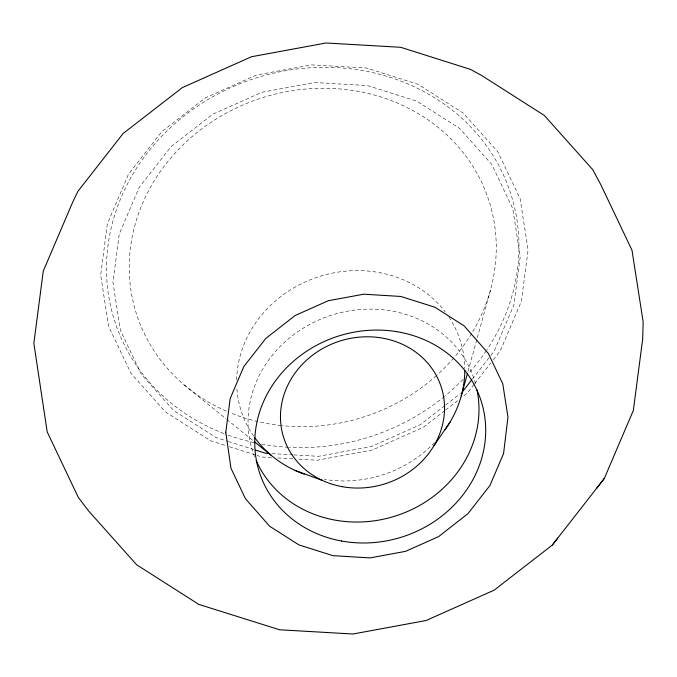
<?xml version="1.0" encoding="UTF-8"?>
<svg xmlns="http://www.w3.org/2000/svg" width="677" height="677" viewBox="0 0 677 677"><rect width="100%" height="100%" fill="white"/><g stroke="black" fill="none" stroke-linecap="round" stroke-linejoin="round"><path stroke-width="0.51" stroke-dasharray="3.38 2.54" d="M467.985 371.495L476.989 338.864M477.268 337.848L490.503 289.925M472.318 379.154L490.216 356.246M490.859 355.433L494.058 351.338L513.919 304.802L520.232 256.541L512.743 208.491L491.883 164.604L459.531 128.351L416.947 101.211L367.543 85.581L314.687 82.526L261.965 92.267L212.993 114.117L171.086 146.613L139.115 187.512L119.254 234.056L112.941 282.317L120.43 330.359L141.29 374.254L173.642 410.507L216.225 437.647L227.32 441.15M474.052 384.375L467.003 393.396L462.052 397.23M474.695 383.554L490.723 363.041M493.288 359.758L500.345 350.737L521.383 301.324L528.077 250.067L520.114 198.632L497.713 151.682L463.339 113.186L418.149 84.346L366.629 68.047L311.505 64.865L256.524 75.02L205.453 97.81L161.752 131.693L128.41 174.353L107.372 223.765L100.678 275.023L108.642 326.458L131.042 373.399L165.408 411.904L210.598 440.744L225.466 445.441M444.831 405.625L420.18 424.733L371.208 446.592L318.486 456.323L293.615 454.893M445.652 404.99L460.445 393.523M444.738 410.66L423.303 427.28L372.223 450.07L317.251 460.225L297.491 459.082M445.568 410.017L458.761 399.785M271.849 453.632L292.574 454.826M271.485 457.584L262.126 457.043L257.167 455.477M277.722 457.94L293.327 458.845M228.327 441.472L253.528 449.443M229.427 446.693L256.177 455.164M184.339 385.035L225.991 418.741M226.812 419.401L253.765 441.209M223.892 433.542A208.017 188.223 -17.8 0 1 130.306 178.694A208.017 188.223 -17.8 0 1 416.169 87.663A208.017 188.223 -17.8 0 1 486.915 349.781M486.331 350.652A208.017 188.223 -17.8 0 1 468.831 373.162M463.068 379.365A208.017 188.223 -17.8 0 1 445.373 395.715M444.561 396.383A208.017 188.223 -17.8 0 1 289.544 447.336M288.487 447.277A208.017 188.223 -17.8 0 1 261.449 444.078M254.213 442.631A208.017 188.223 -17.8 0 1 224.874 433.915M226.363 411.125A185.1 167.481 -17.8 0 1 151.487 185.456A185.1 167.481 -17.8 0 1 401.605 104.893A185.1 167.481 -17.8 0 1 472.631 331.798M471.581 333.541A185.1 167.481 -17.8 0 1 454.529 357.092M453.844 357.888A185.1 167.481 -17.8 0 1 437.156 374.956M436.386 375.65A185.1 167.481 -17.8 0 1 282.385 425.672M281.344 425.571A185.1 167.481 -17.8 0 1 230.138 412.733M448.927 317.064A115.056 104.106 -17.8 0 1 464.811 368.559M434.431 442.64A115.056 104.106 -17.8 0 1 324.41 479.367M253.672 436.166A115.056 104.106 -17.8 0 1 236.798 387.193M236.671 379.975A115.056 104.106 -17.8 0 1 318.469 276.8A115.056 104.106 -17.8 0 1 445.407 312.114M254.645 456.848A116.469 105.384 -17.8 0 1 330.841 315.389A116.469 105.384 -17.8 0 1 475.846 384.934"/><path stroke-width="1.02" d="M461.232 395.969L467.418 373.535M604.349 478.402L633.342 410.465L642.685 338.949L643.15 321.863L631.988 250.245L600.897 184.821L592.713 169.648L544.333 115.454L481.635 75.486L470.507 69.384L400.691 47.297L325.992 42.989L251.497 56.741L182.291 87.629L123.079 133.538L77.897 191.346L72.515 202.575L43.269 271.105L33.85 343.256L47.195 431.909L78.287 497.333L88.679 511.042L136.636 564.77L198.793 604.392L279.609 629.779L352.988 634.01L426.163 620.496L494.151 590.158L552.314 545.061L604.349 478.402L596.699 488.278M433.965 445.652L450.12 421.999M552.314 545.061L557.679 538.113M462.721 391.424L471.674 379.975M268.735 453.455L265.629 453.277L255.551 450.087M294.732 470.27L322.227 480.365M254.577 441.869L270.918 455.088M464.811 370.581A115.056 104.106 -17.8 0 1 445.077 429.751M304.235 474.162A115.056 104.106 -17.8 0 1 254.848 437.816M477.014 389.91A116.469 105.384 -17.8 0 1 395.647 515.942A116.469 105.384 -17.8 0 1 256.219 460.639M225.788 432.214L230.975 468.272L245.429 498.678L269.632 526.241L298.904 544.9L332.872 555.648L369.997 557.916L405.574 551.34L438.628 536.59L467.925 513.691L489.903 485.57L503.561 453.573L507.962 417.125L502.774 383.834L488.32 353.428L464.117 325.865L434.837 307.206L400.877 296.467L363.752 294.19L328.176 300.766L295.121 315.516L265.824 338.415L243.838 366.536L230.188 398.533L225.788 432.214M342.097 486.653A82.738 74.868 -17.8 0 0 441.514 387.87A82.738 74.868 -17.8 0 0 303.888 362.737A82.738 74.868 -17.8 0 0 342.097 486.653M341.521 541.016A116.469 105.384 -17.8 0 0 481.457 401.977A116.469 105.384 -17.8 0 0 287.733 366.595A116.469 105.384 -17.8 0 0 341.521 541.016"/></g></svg>
